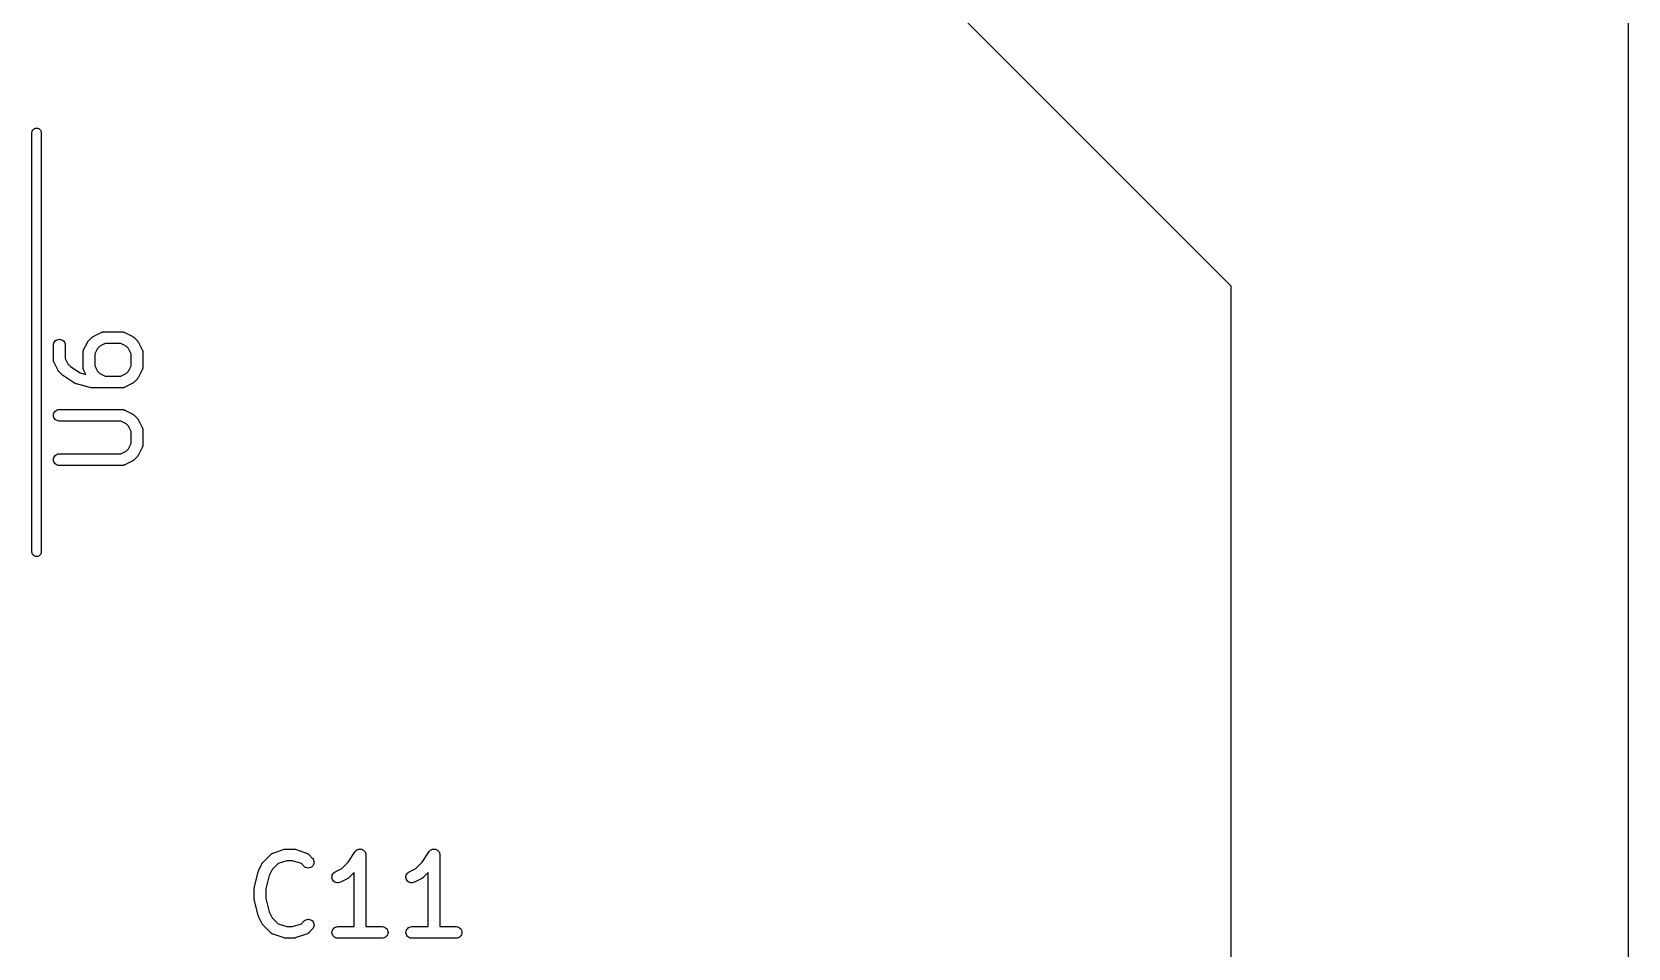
# Model space of a CAD drawing. Extents: x 50 to 150, y -150 to -50.
# Drawn here: x 129.5 to 150.05, y -73.55 to -61.75 of the extents above; entities that cross this region are included whole.
import ezdxf

# ---------------------------------------------------------------- set-up
doc = ezdxf.new("R2010")
doc.units = 0
doc.layers.add('BLACK', color=7, linetype='CONTINUOUS')

msp = doc.modelspace()

# ---------------------------------------------------------------- linework, layer by layer
at = {"layer": 'BLACK', "linetype": 'CONTINUOUS'}
for p, q in [((150.05, -50), (150.05, -150)), ((144.94, -65.0249), (134.955, -55.0403)), ((129.5, -63.0471), (129.501, -63.0382)), ((129.5, -66.4971), (129.5, -63.0471)), ((129.501, -63.0382), (129.504, -63.0269)), ((129.504, -63.0269), (129.51, -63.0165)), ((129.51, -63.0165), (129.517, -63.0074)), ((129.517, -63.0074), (129.527, -62.9999)), ((129.527, -62.9999), (129.537, -62.9943)), ((129.537, -62.9943), (129.548, -62.9909)), ((129.548, -62.9909), (129.56, -62.9897)), ((129.56, -62.9897), (129.572, -62.9909)), ((129.572, -62.9909), (129.583, -62.9943)), ((129.583, -62.9943), (129.593, -62.9999)), ((129.593, -62.9999), (129.603, -63.0074)), ((129.603, -63.0074), (129.61, -63.0165)), ((129.61, -63.0165), (129.616, -63.0269)), ((129.616, -63.0269), (129.619, -63.0382)), ((129.619, -63.0382), (129.62, -63.0471)), ((129.62, -63.0471), (129.62, -68.4529)), ((144.94, -134.975), (144.94, -65.0249)), ((129.779, -65.7701), (129.783, -65.7562)), ((129.783, -65.7562), (129.79, -65.7433)), ((129.79, -65.7433), (129.8, -65.7321)), ((129.8, -65.7321), (129.811, -65.723)), ((129.811, -65.723), (129.824, -65.7162)), ((129.824, -65.7162), (129.838, -65.712)), ((129.838, -65.712), (129.853, -65.7107)), ((129.853, -65.7107), (129.867, -65.7122)), ((129.867, -65.7122), (129.881, -65.7166)), ((129.881, -65.7166), (129.894, -65.7235)), ((129.894, -65.7235), (129.906, -65.7329)), ((129.906, -65.7329), (129.915, -65.7442)), ((129.915, -65.7442), (129.922, -65.7571)), ((129.922, -65.7571), (129.926, -65.7711)), ((130.166, -65.8474), (130.214, -65.7522)), ((130.214, -65.7512), (130.217, -65.7477)), ((130.214, -65.7522), (130.214, -65.7512)), ((130.217, -65.7477), (130.219, -65.744)), ((130.219, -65.744), (130.221, -65.7416)), ((130.221, -65.7416), (130.222, -65.739)), ((130.222, -65.739), (130.225, -65.7359)), ((130.225, -65.7359), (130.228, -65.7327)), ((130.228, -65.7327), (130.276, -65.6851)), ((130.276, -65.6843), (130.28, -65.6817)), ((130.276, -65.6851), (130.276, -65.6843)), ((130.28, -65.6817), (130.283, -65.6788)), ((130.283, -65.6788), (130.285, -65.6771)), ((130.285, -65.6771), (130.288, -65.6752)), ((130.288, -65.6752), (130.291, -65.6733)), ((130.291, -65.6733), (130.295, -65.671)), ((130.295, -65.671), (130.39, -65.6234)), ((130.39, -65.6234), (130.391, -65.6229)), ((130.391, -65.6229), (130.393, -65.6222)), ((130.393, -65.6222), (130.395, -65.6211)), ((130.395, -65.6211), (130.4, -65.6197)), ((130.4, -65.6197), (130.405, -65.6179)), ((130.405, -65.6179), (130.407, -65.6175)), ((130.407, -65.6175), (130.409, -65.6169)), ((130.409, -65.6169), (130.414, -65.6164)), ((130.414, -65.6164), (130.419, -65.6156)), ((130.419, -65.6156), (130.422, -65.6157)), ((130.422, -65.6157), (130.424, -65.6155)), ((130.424, -65.6155), (130.662, -65.6155)), ((130.662, -65.6155), (130.663, -65.6155)), ((130.663, -65.6155), (130.665, -65.6157)), ((130.665, -65.6157), (130.667, -65.6157)), ((130.667, -65.6157), (130.672, -65.6165)), ((130.672, -65.6165), (130.677, -65.6171)), ((130.677, -65.6171), (130.68, -65.6178)), ((130.68, -65.6178), (130.682, -65.6182)), ((130.682, -65.6182), (130.687, -65.62)), ((130.687, -65.62), (130.691, -65.6215)), ((130.691, -65.6215), (130.693, -65.6226)), ((130.693, -65.6226), (130.695, -65.6234)), ((130.695, -65.6234), (130.791, -65.671)), ((130.791, -65.671), (130.792, -65.6715)), ((130.792, -65.6715), (130.795, -65.6738)), ((130.795, -65.6738), (130.799, -65.6758)), ((130.799, -65.6758), (130.801, -65.6778)), ((130.801, -65.6778), (130.804, -65.6795)), ((130.804, -65.6795), (130.807, -65.6824)), ((130.807, -65.6824), (130.81, -65.6851)), ((130.81, -65.6851), (130.858, -65.7327)), ((130.858, -65.7327), (130.859, -65.7334)), ((130.859, -65.7334), (130.861, -65.7367)), ((130.861, -65.7367), (130.864, -65.7398)), ((130.864, -65.7398), (130.866, -65.7424)), ((130.866, -65.7424), (130.868, -65.7449)), ((130.868, -65.7449), (130.87, -65.7486)), ((130.87, -65.7486), (130.872, -65.7522)), ((130.872, -65.7522), (130.919, -65.8474)), ((129.777, -65.7847), (129.779, -65.7701)), ((129.777, -65.7857), (129.777, -65.7847)), ((129.777, -65.9762), (129.777, -65.7857)), ((129.926, -65.7711), (129.927, -65.7857)), ((129.927, -65.7857), (129.927, -65.9585)), ((129.927, -65.9585), (129.962, -66.027)), ((130.158, -65.8799), (130.159, -65.8777)), ((130.158, -65.881), (130.158, -65.8799)), ((130.158, -66.0714), (130.158, -65.881)), ((130.159, -65.8704), (130.16, -65.8654)), ((130.159, -65.8755), (130.159, -65.8704)), ((130.159, -65.8777), (130.159, -65.8755)), ((130.16, -65.8654), (130.161, -65.8633)), ((130.161, -65.8611), (130.163, -65.8563)), ((130.161, -65.8633), (130.161, -65.8611)), ((130.163, -65.8563), (130.164, -65.8514)), ((130.164, -65.8514), (130.165, -65.8495)), ((130.165, -65.8495), (130.166, -65.8474)), ((130.343, -65.8301), (130.308, -65.8987)), ((130.308, -65.8987), (130.308, -66.0537)), ((130.373, -65.7997), (130.343, -65.8301)), ((130.442, -65.7655), (130.373, -65.7997)), ((130.644, -65.7655), (130.442, -65.7655)), ((130.713, -65.7997), (130.644, -65.7655)), ((130.743, -65.8301), (130.713, -65.7997)), ((130.777, -65.8987), (130.743, -65.8301)), ((130.777, -66.0537), (130.777, -65.8987)), ((130.919, -65.8474), (130.92, -65.8483)), ((130.92, -65.8483), (130.921, -65.8504)), ((130.921, -65.8504), (130.922, -65.8524)), ((130.922, -65.8524), (130.923, -65.8573)), ((130.923, -65.8573), (130.925, -65.8621)), ((130.925, -65.8621), (130.925, -65.8643)), ((130.925, -65.8643), (130.926, -65.8664)), ((130.926, -65.8664), (130.926, -65.8715)), ((130.926, -65.8715), (130.927, -65.8765)), ((130.927, -65.8765), (130.927, -65.8788)), ((130.927, -65.8788), (130.927, -65.881)), ((130.927, -65.881), (130.927, -66.0714)), ((129.778, -65.9784), (129.777, -65.9762)), ((129.778, -65.9806), (129.778, -65.9784)), ((129.778, -65.9857), (129.778, -65.9806)), ((129.779, -65.9908), (129.778, -65.9857)), ((129.779, -65.9929), (129.779, -65.9908)), ((129.78, -65.9951), (129.779, -65.9929)), ((129.782, -65.9999), (129.78, -65.9951)), ((129.783, -66.0048), (129.782, -65.9999)), ((129.784, -66.0067), (129.783, -66.0048)), ((129.785, -66.0088), (129.784, -66.0067)), ((129.785, -66.0097), (129.785, -66.0088)), ((129.833, -66.105), (129.785, -66.0097)), ((129.835, -66.1085), (129.833, -66.105)), ((129.837, -66.1123), (129.835, -66.1085)), ((129.839, -66.1147), (129.837, -66.1123)), ((129.841, -66.1174), (129.839, -66.1147)), ((129.844, -66.1204), (129.841, -66.1174)), ((129.846, -66.1237), (129.844, -66.1204)), ((129.847, -66.1245), (129.846, -66.1237)), ((129.895, -66.1721), (129.847, -66.1245)), ((129.962, -66.027), (129.995, -66.0608)), ((129.995, -66.0608), (130.121, -66.1447)), ((130.121, -66.1447), (130.195, -66.1632)), ((130.159, -66.0736), (130.158, -66.0714)), ((130.158, -66.0758), (130.159, -66.0736)), ((130.159, -66.0809), (130.158, -66.0758)), ((130.16, -66.086), (130.159, -66.0809)), ((130.16, -66.0881), (130.16, -66.086)), ((130.161, -66.0903), (130.16, -66.0881)), ((130.163, -66.0951), (130.161, -66.0903)), ((130.164, -66.1), (130.163, -66.0951)), ((130.165, -66.102), (130.164, -66.1)), ((130.166, -66.104), (130.165, -66.102)), ((130.166, -66.105), (130.166, -66.104)), ((130.195, -66.1632), (130.166, -66.105)), ((130.308, -66.0537), (130.343, -66.1222)), ((130.343, -66.1222), (130.373, -66.1526)), ((130.373, -66.1526), (130.442, -66.1869)), ((130.644, -66.1869), (130.713, -66.1526)), ((130.713, -66.1526), (130.743, -66.1222)), ((130.743, -66.1222), (130.777, -66.0537)), ((130.919, -66.105), (130.872, -66.2002)), ((130.92, -66.1029), (130.919, -66.105)), ((130.921, -66.101), (130.92, -66.1029)), ((130.923, -66.0961), (130.921, -66.101)), ((130.925, -66.0913), (130.923, -66.0961)), ((130.926, -66.087), (130.925, -66.0891)), ((130.925, -66.0891), (130.925, -66.0913)), ((130.927, -66.0769), (130.926, -66.0819)), ((130.926, -66.0819), (130.926, -66.087)), ((130.927, -66.0714), (130.927, -66.0725)), ((130.927, -66.0725), (130.927, -66.0747)), ((130.927, -66.0747), (130.927, -66.0769)), ((129.9, -66.1764), (129.895, -66.1721)), ((129.905, -66.1809), (129.9, -66.1764)), ((129.906, -66.1814), (129.905, -66.1809)), ((129.906, -66.1815), (129.906, -66.1814)), ((129.906, -66.1814), (129.906, -66.1814)), ((129.906, -66.1814), (129.906, -66.1814)), ((130.049, -66.2767), (129.906, -66.1815)), ((130.053, -66.279), (130.049, -66.2767)), ((130.058, -66.2817), (130.053, -66.279)), ((130.06, -66.2825), (130.058, -66.2817)), ((130.062, -66.2836), (130.06, -66.2825)), ((130.067, -66.285), (130.062, -66.2836)), ((130.071, -66.2868), (130.067, -66.285)), ((130.072, -66.287), (130.071, -66.2868)), ((130.263, -66.3347), (130.072, -66.287)), ((130.264, -66.3349), (130.263, -66.3347)), ((130.265, -66.3353), (130.264, -66.3349)), ((130.271, -66.3359), (130.265, -66.3353)), ((130.277, -66.3368), (130.271, -66.3359)), ((130.279, -66.3367), (130.277, -66.3368)), ((130.28, -66.3369), (130.279, -66.3367)), ((130.281, -66.3369), (130.28, -66.3369)), ((130.662, -66.3369), (130.281, -66.3369)), ((130.442, -66.1869), (130.644, -66.1869)), ((130.664, -66.3367), (130.662, -66.3369)), ((130.666, -66.3368), (130.664, -66.3367)), ((130.671, -66.336), (130.666, -66.3368)), ((130.676, -66.3355), (130.671, -66.336)), ((130.679, -66.3348), (130.676, -66.3355)), ((130.681, -66.3345), (130.679, -66.3348)), ((130.686, -66.3327), (130.681, -66.3345)), ((130.69, -66.3312), (130.686, -66.3327)), ((130.692, -66.3302), (130.69, -66.3312)), ((130.695, -66.3294), (130.692, -66.3302)), ((130.791, -66.2814), (130.695, -66.329)), ((130.695, -66.329), (130.695, -66.3294)), ((130.794, -66.2791), (130.791, -66.2814)), ((130.798, -66.2772), (130.794, -66.2791)), ((130.8, -66.2752), (130.798, -66.2772)), ((130.803, -66.2736), (130.8, -66.2752)), ((130.806, -66.2707), (130.803, -66.2736)), ((130.809, -66.2681), (130.806, -66.2707)), ((130.81, -66.2673), (130.809, -66.2681)), ((130.858, -66.2197), (130.81, -66.2673)), ((130.86, -66.2164), (130.858, -66.2197)), ((130.863, -66.2134), (130.86, -66.2164)), ((130.865, -66.2108), (130.863, -66.2134)), ((130.867, -66.2084), (130.865, -66.2108)), ((130.869, -66.2047), (130.867, -66.2084)), ((130.871, -66.2011), (130.869, -66.2047)), ((130.872, -66.2002), (130.871, -66.2011)), ((129.5, -68.4529), (129.5, -66.4971)), ((129.5, -66.4971), (129.5, -66.4971)), ((129.777, -66.69), (129.779, -66.6754)), ((129.779, -66.7045), (129.777, -66.69)), ((129.779, -66.6754), (129.783, -66.6614)), ((129.783, -66.7186), (129.779, -66.7045)), ((129.783, -66.6614), (129.79, -66.6485)), ((129.79, -66.7315), (129.783, -66.7186)), ((129.79, -66.6485), (129.8, -66.6373)), ((129.799, -66.743), (129.79, -66.7315)), ((129.81, -66.7524), (129.799, -66.743)), ((129.8, -66.6373), (129.811, -66.628)), ((129.823, -66.7594), (129.81, -66.7524)), ((129.811, -66.628), (129.824, -66.6211)), ((129.837, -66.7638), (129.823, -66.7594)), ((129.824, -66.6211), (129.838, -66.6169)), ((129.851, -66.7655), (129.837, -66.7638)), ((129.838, -66.6169), (129.852, -66.6155)), ((129.852, -66.7655), (129.851, -66.7655)), ((129.852, -66.6155), (130.662, -66.6155)), ((130.644, -66.7655), (129.852, -66.7655)), ((130.713, -66.7997), (130.644, -66.7655)), ((130.662, -66.6155), (130.663, -66.6155)), ((130.663, -66.6155), (130.665, -66.6157)), ((130.665, -66.6157), (130.667, -66.6157)), ((130.667, -66.6157), (130.672, -66.6165)), ((130.672, -66.6165), (130.677, -66.6171)), ((130.677, -66.6171), (130.68, -66.6178)), ((130.68, -66.6178), (130.682, -66.6182)), ((130.682, -66.6182), (130.687, -66.62)), ((130.687, -66.62), (130.691, -66.6215)), ((130.691, -66.6215), (130.693, -66.6226)), ((130.693, -66.6226), (130.695, -66.6234)), ((130.695, -66.6234), (130.791, -66.671)), ((130.791, -66.671), (130.792, -66.6715)), ((130.792, -66.6715), (130.795, -66.6738)), ((130.795, -66.6738), (130.799, -66.6758)), ((130.799, -66.6758), (130.801, -66.6778)), ((130.801, -66.6778), (130.804, -66.6795)), ((130.804, -66.6795), (130.807, -66.6824)), ((130.807, -66.6824), (130.81, -66.6851)), ((130.81, -66.6851), (130.858, -66.7327)), ((130.858, -66.7327), (130.859, -66.7334)), ((130.859, -66.7334), (130.861, -66.7367)), ((130.861, -66.7367), (130.864, -66.7398)), ((130.864, -66.7398), (130.866, -66.7424)), ((130.866, -66.7424), (130.868, -66.7449)), ((130.868, -66.7449), (130.87, -66.7486)), ((130.87, -66.7486), (130.872, -66.7522)), ((130.872, -66.7522), (130.919, -66.8474)), ((130.743, -66.8301), (130.713, -66.7997)), ((130.777, -66.8987), (130.743, -66.8301)), ((130.777, -67.0537), (130.777, -66.8987)), ((130.919, -66.8474), (130.92, -66.8483)), ((130.92, -66.8483), (130.921, -66.8504)), ((130.921, -66.8504), (130.922, -66.8524)), ((130.922, -66.8524), (130.923, -66.8573)), ((130.923, -66.8573), (130.925, -66.8621)), ((130.925, -66.8621), (130.925, -66.8643)), ((130.925, -66.8643), (130.926, -66.8664)), ((130.926, -66.8664), (130.926, -66.8715)), ((130.926, -66.8715), (130.927, -66.8765)), ((130.927, -66.8765), (130.927, -66.8788)), ((130.927, -66.8788), (130.927, -66.881)), ((130.927, -66.881), (130.927, -67.0714)), ((129.811, -67.1994), (129.824, -67.1926)), ((129.824, -67.1926), (129.838, -67.1883)), ((129.838, -67.1883), (129.852, -67.1869)), ((129.852, -67.1869), (130.644, -67.1869)), ((130.644, -67.1869), (130.713, -67.1526)), ((130.713, -67.1526), (130.743, -67.1222)), ((130.743, -67.1222), (130.777, -67.0537)), ((130.919, -67.105), (130.872, -67.2002)), ((130.92, -67.1029), (130.919, -67.105)), ((130.921, -67.101), (130.92, -67.1029)), ((130.923, -67.0961), (130.921, -67.101)), ((130.925, -67.0913), (130.923, -67.0961)), ((130.926, -67.087), (130.925, -67.0891)), ((130.925, -67.0891), (130.925, -67.0913)), ((130.927, -67.0769), (130.926, -67.0819)), ((130.926, -67.0819), (130.926, -67.087)), ((130.927, -67.0714), (130.927, -67.0725)), ((130.927, -67.0725), (130.927, -67.0747)), ((130.927, -67.0747), (130.927, -67.0769)), ((129.777, -67.2614), (129.779, -67.2468)), ((129.779, -67.276), (129.777, -67.2614)), ((129.779, -67.2468), (129.783, -67.2328)), ((129.783, -67.29), (129.779, -67.276)), ((129.783, -67.2328), (129.79, -67.22)), ((129.79, -67.303), (129.783, -67.29)), ((129.79, -67.22), (129.8, -67.2087)), ((129.799, -67.3144), (129.79, -67.303)), ((129.81, -67.3238), (129.799, -67.3144)), ((129.8, -67.2087), (129.811, -67.1994)), ((129.823, -67.3308), (129.81, -67.3238)), ((129.837, -67.3353), (129.823, -67.3308)), ((129.851, -67.3369), (129.837, -67.3353)), ((129.852, -67.3369), (129.851, -67.3369)), ((130.662, -67.3369), (129.852, -67.3369)), ((130.664, -67.3367), (130.662, -67.3369)), ((130.666, -67.3368), (130.664, -67.3367)), ((130.671, -67.336), (130.666, -67.3368)), ((130.676, -67.3355), (130.671, -67.336)), ((130.679, -67.3348), (130.676, -67.3355)), ((130.681, -67.3345), (130.679, -67.3348)), ((130.686, -67.3327), (130.681, -67.3345)), ((130.69, -67.3312), (130.686, -67.3327)), ((130.692, -67.3302), (130.69, -67.3312)), ((130.695, -67.3294), (130.692, -67.3302)), ((130.791, -67.2814), (130.695, -67.329)), ((130.695, -67.329), (130.695, -67.3294)), ((130.794, -67.2791), (130.791, -67.2814)), ((130.798, -67.2772), (130.794, -67.2791)), ((130.8, -67.2752), (130.798, -67.2772)), ((130.803, -67.2736), (130.8, -67.2752)), ((130.806, -67.2707), (130.803, -67.2736)), ((130.809, -67.2681), (130.806, -67.2707)), ((130.81, -67.2673), (130.809, -67.2681)), ((130.858, -67.2197), (130.81, -67.2673)), ((130.86, -67.2164), (130.858, -67.2197)), ((130.863, -67.2134), (130.86, -67.2164)), ((130.865, -67.2108), (130.863, -67.2134)), ((130.867, -67.2084), (130.865, -67.2108)), ((130.869, -67.2047), (130.867, -67.2084)), ((130.871, -67.2011), (130.869, -67.2047)), ((130.872, -67.2002), (130.871, -67.2011)), ((129.501, -68.4618), (129.5, -68.4529)), ((129.504, -68.4731), (129.501, -68.4618)), ((129.51, -68.4835), (129.504, -68.4731)), ((129.517, -68.4926), (129.51, -68.4835)), ((129.527, -68.5001), (129.517, -68.4926)), ((129.537, -68.5057), (129.527, -68.5001)), ((129.548, -68.5091), (129.537, -68.5057)), ((129.56, -68.5103), (129.548, -68.5091)), ((129.572, -68.5091), (129.56, -68.5103)), ((129.583, -68.5057), (129.572, -68.5091)), ((129.593, -68.5001), (129.583, -68.5057)), ((129.603, -68.4926), (129.593, -68.5001)), ((129.61, -68.4835), (129.603, -68.4926)), ((129.616, -68.4731), (129.61, -68.4835)), ((129.619, -68.4618), (129.616, -68.4731)), ((129.62, -68.4529), (129.619, -68.4618)), ((132.59, -72.3361), (132.591, -72.3348)), ((132.591, -72.3348), (132.596, -72.3327)), ((132.596, -72.3327), (132.601, -72.3304)), ((132.601, -72.3304), (132.603, -72.3297)), ((132.603, -72.3297), (132.605, -72.3288)), ((132.605, -72.3288), (132.748, -72.2812)), ((132.748, -72.2812), (132.749, -72.2809)), ((132.749, -72.2809), (132.753, -72.28)), ((132.753, -72.28), (132.757, -72.2788)), ((132.757, -72.2788), (132.76, -72.2785)), ((132.76, -72.2785), (132.763, -72.2779)), ((132.763, -72.2779), (132.767, -72.2778)), ((132.767, -72.2778), (132.771, -72.2774)), ((132.771, -72.2774), (132.867, -72.2774)), ((132.867, -72.2774), (132.868, -72.2774)), ((132.868, -72.2774), (132.872, -72.2779)), ((132.872, -72.2779), (132.876, -72.278)), ((132.876, -72.278), (132.879, -72.2787)), ((132.879, -72.2787), (132.882, -72.279)), ((132.882, -72.279), (132.886, -72.2803)), ((132.886, -72.2803), (132.89, -72.2812)), ((132.89, -72.2812), (133.033, -72.3288)), ((133.033, -72.3288), (133.034, -72.3292)), ((133.034, -72.3292), (133.036, -72.3301)), ((133.036, -72.3301), (133.038, -72.3308)), ((133.038, -72.3308), (133.043, -72.3332)), ((133.043, -72.3332), (133.048, -72.3353)), ((133.048, -72.3353), (133.049, -72.3366)), ((133.57, -72.4475), (133.661, -72.3108)), ((133.661, -72.3108), (133.662, -72.31)), ((133.662, -72.3099), (133.667, -72.3043)), ((133.662, -72.31), (133.662, -72.3099)), ((133.662, -72.31), (133.662, -72.31)), ((133.662, -72.31), (133.662, -72.31)), ((133.667, -72.3043), (133.671, -72.2988)), ((133.671, -72.2987), (133.677, -72.294)), ((133.671, -72.2988), (133.671, -72.2987)), ((133.671, -72.2988), (133.671, -72.2988)), ((133.677, -72.294), (133.683, -72.2896)), ((133.683, -72.2896), (133.69, -72.286)), ((133.683, -72.2896), (133.683, -72.2896)), ((133.683, -72.2896), (133.683, -72.2896)), ((133.69, -72.286), (133.696, -72.2828)), ((133.696, -72.2828), (133.703, -72.2807)), ((133.696, -72.2828), (133.696, -72.2828)), ((133.696, -72.2828), (133.696, -72.2828)), ((133.703, -72.2807), (133.71, -72.2787)), ((133.71, -72.2787), (133.717, -72.278)), ((133.71, -72.2787), (133.71, -72.2787)), ((133.71, -72.2787), (133.71, -72.2787)), ((133.717, -72.278), (133.724, -72.2774)), ((133.724, -72.2774), (133.724, -72.2774)), ((133.724, -72.2774), (133.732, -72.2782)), ((133.724, -72.2774), (133.724, -72.2774)), ((133.732, -72.2782), (133.739, -72.2789)), ((133.739, -72.2789), (133.739, -72.2789)), ((133.739, -72.2789), (133.739, -72.2789)), ((133.739, -72.2789), (133.746, -72.2812)), ((133.746, -72.2812), (133.753, -72.2832)), ((133.753, -72.2832), (133.753, -72.2833)), ((133.753, -72.2833), (133.753, -72.2833)), ((133.753, -72.2833), (133.76, -72.2868)), ((133.76, -72.2868), (133.766, -72.2902)), ((133.766, -72.2902), (133.766, -72.2902)), ((133.766, -72.2902), (133.766, -72.2903)), ((133.766, -72.2903), (133.771, -72.2949)), ((133.771, -72.2949), (133.777, -72.2995)), ((133.777, -72.2995), (133.777, -72.2996)), ((133.777, -72.2996), (133.777, -72.2996)), ((133.777, -72.2996), (133.782, -72.3056)), ((133.782, -72.3056), (133.786, -72.3109)), ((133.786, -72.3109), (133.786, -72.3109)), ((133.786, -72.3109), (133.786, -72.311)), ((133.786, -72.311), (133.79, -72.3179)), ((133.79, -72.3179), (133.793, -72.3238)), ((133.793, -72.3238), (133.793, -72.3239)), ((133.793, -72.3239), (133.793, -72.3239)), ((133.793, -72.3239), (133.795, -72.331)), ((133.795, -72.331), (133.797, -72.3378)), ((134.523, -72.4475), (134.614, -72.3108)), ((134.614, -72.3099), (134.619, -72.3043)), ((134.614, -72.31), (134.614, -72.3099)), ((134.614, -72.3108), (134.614, -72.31)), ((134.614, -72.31), (134.614, -72.31)), ((134.614, -72.31), (134.614, -72.31)), ((134.619, -72.3043), (134.624, -72.2988)), ((134.624, -72.2987), (134.63, -72.294)), ((134.624, -72.2988), (134.624, -72.2987)), ((134.624, -72.2988), (134.624, -72.2988)), ((134.63, -72.294), (134.635, -72.2896)), ((134.635, -72.2896), (134.642, -72.286)), ((134.635, -72.2896), (134.635, -72.2896)), ((134.635, -72.2896), (134.635, -72.2896)), ((134.642, -72.286), (134.648, -72.2828)), ((134.648, -72.2828), (134.655, -72.2807)), ((134.648, -72.2828), (134.648, -72.2828)), ((134.648, -72.2828), (134.648, -72.2828)), ((134.655, -72.2807), (134.662, -72.2787)), ((134.662, -72.2787), (134.669, -72.278)), ((134.662, -72.2787), (134.662, -72.2787)), ((134.662, -72.2787), (134.662, -72.2787)), ((134.669, -72.278), (134.677, -72.2774)), ((134.677, -72.2774), (134.677, -72.2774)), ((134.677, -72.2774), (134.684, -72.2782)), ((134.677, -72.2774), (134.677, -72.2774)), ((134.684, -72.2782), (134.691, -72.2789)), ((134.691, -72.2789), (134.691, -72.2789)), ((134.691, -72.2789), (134.691, -72.2789)), ((134.691, -72.2789), (134.699, -72.2812)), ((134.699, -72.2812), (134.705, -72.2832)), ((134.705, -72.2832), (134.705, -72.2833)), ((134.705, -72.2833), (134.705, -72.2833)), ((134.705, -72.2833), (134.712, -72.2868)), ((134.712, -72.2868), (134.718, -72.2902)), ((134.718, -72.2902), (134.718, -72.2902)), ((134.718, -72.2902), (134.718, -72.2903)), ((134.718, -72.2903), (134.724, -72.2949)), ((134.724, -72.2949), (134.729, -72.2995)), ((134.729, -72.2995), (134.729, -72.2996)), ((134.729, -72.2996), (134.729, -72.2996)), ((134.729, -72.2996), (134.734, -72.3056)), ((134.734, -72.3056), (134.739, -72.3109)), ((134.739, -72.3109), (134.739, -72.3109)), ((134.739, -72.3109), (134.739, -72.311)), ((134.739, -72.311), (134.742, -72.3179)), ((134.742, -72.3179), (134.746, -72.3238)), ((134.746, -72.3238), (134.746, -72.3239)), ((134.746, -72.3239), (134.746, -72.3239)), ((134.746, -72.3239), (134.748, -72.331)), ((134.748, -72.331), (134.75, -72.3378)), ((132.419, -72.5569), (132.466, -72.4617)), ((132.466, -72.4617), (132.467, -72.4608)), ((132.467, -72.4608), (132.469, -72.4572)), ((132.469, -72.4572), (132.471, -72.4535)), ((132.471, -72.4535), (132.473, -72.4511)), ((132.473, -72.4511), (132.475, -72.4485)), ((132.475, -72.4485), (132.478, -72.4455)), ((132.478, -72.4455), (132.48, -72.4422)), ((132.48, -72.4422), (132.576, -72.347)), ((132.595, -72.5397), (132.556, -72.6167)), ((132.576, -72.3462), (132.578, -72.3449)), ((132.576, -72.347), (132.576, -72.3462)), ((132.578, -72.3449), (132.58, -72.3433)), ((132.58, -72.3433), (132.584, -72.3403)), ((132.584, -72.3403), (132.588, -72.3371)), ((132.588, -72.3371), (132.59, -72.3361)), ((132.669, -72.4656), (132.595, -72.5397)), ((132.784, -72.4274), (132.669, -72.4656)), ((132.854, -72.4274), (132.784, -72.4274)), ((132.969, -72.4656), (132.854, -72.4274)), ((133.004, -72.5007), (132.969, -72.4656)), ((133.015, -72.5099), (133.004, -72.5007)), ((133.028, -72.5169), (133.015, -72.5099)), ((133.042, -72.5211), (133.028, -72.5169)), ((133.057, -72.5226), (133.042, -72.5211)), ((133.049, -72.3366), (133.051, -72.3377)), ((133.051, -72.3377), (133.055, -72.3409)), ((133.055, -72.3409), (133.059, -72.3439)), ((133.071, -72.5212), (133.057, -72.5226)), ((133.059, -72.3439), (133.061, -72.3456)), ((133.061, -72.3456), (133.063, -72.347)), ((133.063, -72.347), (133.11, -72.3946)), ((133.085, -72.5171), (133.071, -72.5212)), ((133.098, -72.5102), (133.085, -72.5171)), ((133.11, -72.501), (133.098, -72.5102)), ((133.11, -72.3946), (133.111, -72.3953)), ((133.119, -72.4898), (133.11, -72.501)), ((133.111, -72.3953), (133.12, -72.4068)), ((133.126, -72.4769), (133.119, -72.4898)), ((133.12, -72.4068), (133.127, -72.4198)), ((133.131, -72.463), (133.126, -72.4769)), ((133.127, -72.4198), (133.131, -72.4338)), ((133.131, -72.4338), (133.132, -72.4484)), ((133.132, -72.4484), (133.131, -72.463)), ((133.405, -72.571), (133.489, -72.5288)), ((133.489, -72.5288), (133.57, -72.4475)), ((133.797, -72.3378), (133.797, -72.3379)), ((133.797, -72.3379), (133.797, -72.3379)), ((133.797, -72.3379), (133.798, -72.3453)), ((133.798, -72.3453), (133.799, -72.3524)), ((133.799, -72.3524), (133.799, -73.2774)), ((134.357, -72.571), (134.441, -72.5288)), ((134.441, -72.5288), (134.523, -72.4475)), ((134.75, -72.3378), (134.75, -72.3379)), ((134.75, -72.3379), (134.75, -72.3379)), ((134.75, -72.3379), (134.75, -72.3453)), ((134.75, -72.3453), (134.751, -72.3524)), ((134.751, -72.3524), (134.751, -73.2774)), ((132.365, -72.7628), (132.413, -72.5723)), ((132.413, -72.5706), (132.416, -72.5641)), ((132.413, -72.5709), (132.413, -72.5706)), ((132.413, -72.5713), (132.413, -72.5709)), ((132.413, -72.5723), (132.413, -72.5713)), ((132.416, -72.5641), (132.418, -72.5576)), ((132.418, -72.5576), (132.419, -72.5573)), ((132.419, -72.5573), (132.419, -72.5569)), ((132.556, -72.6167), (132.513, -72.7902)), ((133.363, -72.643), (133.364, -72.6284)), ((133.366, -72.6575), (133.363, -72.643)), ((133.364, -72.6284), (133.367, -72.6141)), ((133.371, -72.6712), (133.366, -72.6575)), ((133.367, -72.6141), (133.373, -72.6008)), ((133.378, -72.6836), (133.371, -72.6712)), ((133.373, -72.6008), (133.382, -72.5889)), ((133.388, -72.6943), (133.378, -72.6836)), ((133.382, -72.5889), (133.392, -72.5788)), ((133.4, -72.7029), (133.388, -72.6943)), ((133.392, -72.5788), (133.405, -72.571)), ((133.414, -72.709), (133.4, -72.7029)), ((133.428, -72.7124), (133.414, -72.709)), ((133.442, -72.713), (133.428, -72.7124)), ((133.457, -72.7107), (133.442, -72.713)), ((133.471, -72.7056), (133.457, -72.7107)), ((133.472, -72.7052), (133.471, -72.7056)), ((133.567, -72.6576), (133.472, -72.7052)), ((133.57, -72.6553), (133.567, -72.6576)), ((133.574, -72.6534), (133.57, -72.6553)), ((133.577, -72.6514), (133.574, -72.6534)), ((133.579, -72.6498), (133.577, -72.6514)), ((133.582, -72.6469), (133.579, -72.6498)), ((133.586, -72.6442), (133.582, -72.6469)), ((133.649, -72.5811), (133.586, -72.6435)), ((133.586, -72.6435), (133.586, -72.6442)), ((133.649, -73.2774), (133.649, -72.5811)), ((134.316, -72.6284), (134.319, -72.6141)), ((134.316, -72.643), (134.316, -72.6284)), ((134.318, -72.6575), (134.316, -72.643)), ((134.323, -72.6712), (134.318, -72.6575)), ((134.319, -72.6141), (134.325, -72.6008)), ((134.331, -72.6836), (134.323, -72.6712)), ((134.325, -72.6008), (134.334, -72.5889)), ((134.341, -72.6943), (134.331, -72.6836)), ((134.334, -72.5889), (134.345, -72.5788)), ((134.353, -72.7029), (134.341, -72.6943)), ((134.345, -72.5788), (134.357, -72.571)), ((134.366, -72.709), (134.353, -72.7029)), ((134.38, -72.7124), (134.366, -72.709)), ((134.395, -72.713), (134.38, -72.7124)), ((134.409, -72.7107), (134.395, -72.713)), ((134.423, -72.7056), (134.409, -72.7107)), ((134.424, -72.7052), (134.423, -72.7056)), ((134.519, -72.6576), (134.424, -72.7052)), ((134.523, -72.6553), (134.519, -72.6576)), ((134.527, -72.6534), (134.523, -72.6553)), ((134.529, -72.6514), (134.527, -72.6534)), ((134.532, -72.6498), (134.529, -72.6514)), ((134.535, -72.6469), (134.532, -72.6498)), ((134.538, -72.6442), (134.535, -72.6469)), ((134.539, -72.6435), (134.538, -72.6442)), ((134.601, -72.5811), (134.539, -72.6435)), ((134.601, -73.2774), (134.601, -72.5811)), ((132.363, -72.7772), (132.364, -72.7713)), ((132.363, -72.7786), (132.363, -72.7772)), ((132.363, -72.7799), (132.363, -72.7786)), ((132.363, -72.781), (132.363, -72.7799)), ((132.363, -72.9238), (132.363, -72.781)), ((132.363, -72.9251), (132.363, -72.9238)), ((132.363, -72.9265), (132.363, -72.9251)), ((132.364, -72.9324), (132.363, -72.9265)), ((132.364, -72.7713), (132.365, -72.7654)), ((132.365, -72.9384), (132.364, -72.9324)), ((132.365, -72.7641), (132.365, -72.7628)), ((132.365, -72.7654), (132.365, -72.7641)), ((132.365, -72.9397), (132.365, -72.9384)), ((132.365, -72.941), (132.365, -72.9397)), ((132.365, -72.942), (132.365, -72.941)), ((132.413, -73.1325), (132.365, -72.942)), ((132.513, -72.7902), (132.513, -72.9146)), ((132.513, -72.9146), (132.556, -73.0881)), ((132.413, -73.1328), (132.413, -73.1325)), ((132.413, -73.1331), (132.413, -73.1328)), ((132.416, -73.1396), (132.413, -73.1331)), ((132.418, -73.1463), (132.416, -73.1396)), ((132.418, -73.1466), (132.418, -73.1463)), ((132.418, -73.1469), (132.418, -73.1466)), ((132.419, -73.1478), (132.418, -73.1469)), ((132.466, -73.2431), (132.419, -73.1478)), ((132.556, -73.0881), (132.595, -73.1651)), ((132.468, -73.2466), (132.466, -73.2431)), ((132.47, -73.2504), (132.468, -73.2466)), ((132.472, -73.2528), (132.47, -73.2504)), ((132.474, -73.2555), (132.472, -73.2528)), ((132.477, -73.2585), (132.474, -73.2555)), ((132.48, -73.2618), (132.477, -73.2585)), ((132.48, -73.2626), (132.48, -73.2618)), ((132.576, -73.3578), (132.48, -73.2626)), ((132.577, -73.3592), (132.576, -73.3578)), ((132.579, -73.3608), (132.577, -73.3592)), ((132.583, -73.3638), (132.579, -73.3608)), ((132.595, -73.1651), (132.669, -73.2392)), ((132.669, -73.2392), (132.784, -73.2774)), ((132.784, -73.2774), (132.854, -73.2774)), ((132.854, -73.2774), (132.969, -73.2392)), ((132.969, -73.2392), (133.004, -73.2041)), ((133.004, -73.2041), (133.005, -73.2034)), ((133.005, -73.2034), (133.016, -73.1942)), ((133.016, -73.1942), (133.029, -73.1875)), ((133.029, -73.1875), (133.043, -73.1834)), ((133.043, -73.1834), (133.058, -73.1821)), ((133.059, -73.3615), (133.054, -73.3645)), ((133.058, -73.1821), (133.072, -73.1837)), ((133.06, -73.3599), (133.059, -73.3615)), ((133.062, -73.3585), (133.06, -73.3599)), ((133.063, -73.3578), (133.062, -73.3585)), ((133.11, -73.3102), (133.063, -73.3578)), ((133.072, -73.1837), (133.086, -73.1881)), ((133.086, -73.1881), (133.099, -73.1951)), ((133.099, -73.1951), (133.111, -73.2045)), ((133.119, -73.2989), (133.11, -73.3102)), ((133.111, -73.2045), (133.12, -73.2159)), ((133.126, -73.286), (133.119, -73.2989)), ((133.12, -73.2159), (133.127, -73.2288)), ((133.131, -73.272), (133.126, -73.286)), ((133.127, -73.2288), (133.131, -73.2428)), ((133.131, -73.2428), (133.132, -73.2574)), ((133.132, -73.2574), (133.131, -73.272)), ((133.363, -73.3519), (133.365, -73.3373)), ((133.364, -73.3664), (133.363, -73.3519)), ((133.365, -73.3373), (133.369, -73.3233)), ((133.369, -73.3233), (133.376, -73.3104)), ((133.376, -73.3104), (133.385, -73.2992)), ((133.385, -73.2992), (133.397, -73.2899)), ((133.397, -73.2899), (133.41, -73.283)), ((133.41, -73.283), (133.424, -73.2788)), ((133.424, -73.2788), (133.438, -73.2774)), ((133.438, -73.2774), (133.649, -73.2774)), ((133.799, -73.2774), (134.01, -73.2774)), ((134.01, -73.2774), (134.011, -73.2774)), ((134.011, -73.2774), (134.025, -73.279)), ((134.025, -73.279), (134.039, -73.2834)), ((134.039, -73.2834), (134.052, -73.2905)), ((134.052, -73.2905), (134.063, -73.2999)), ((134.063, -73.2999), (134.072, -73.3113)), ((134.072, -73.3113), (134.079, -73.3243)), ((134.079, -73.3243), (134.083, -73.3383)), ((134.083, -73.3383), (134.085, -73.3529)), ((134.085, -73.3529), (134.083, -73.3675)), ((134.315, -73.3519), (134.317, -73.3373)), ((134.317, -73.3664), (134.315, -73.3519)), ((134.317, -73.3373), (134.321, -73.3233)), ((134.321, -73.3233), (134.328, -73.3104)), ((134.328, -73.3104), (134.338, -73.2992)), ((134.338, -73.2992), (134.349, -73.2899)), ((134.349, -73.2899), (134.362, -73.283)), ((134.362, -73.283), (134.376, -73.2788)), ((134.376, -73.2788), (134.39, -73.2774)), ((134.39, -73.2774), (134.601, -73.2774)), ((134.751, -73.2774), (134.962, -73.2774)), ((134.962, -73.2774), (134.963, -73.2774)), ((134.963, -73.2774), (134.977, -73.279)), ((134.977, -73.279), (134.991, -73.2834)), ((134.991, -73.2834), (135.004, -73.2905)), ((135.004, -73.2905), (135.015, -73.2999)), ((135.015, -73.2999), (135.025, -73.3113)), ((135.025, -73.3113), (135.031, -73.3243)), ((135.031, -73.3243), (135.036, -73.3383)), ((135.037, -73.3529), (135.035, -73.3675)), ((135.036, -73.3383), (135.037, -73.3529)), ((132.587, -73.3671), (132.583, -73.3638)), ((132.589, -73.3681), (132.587, -73.3671)), ((132.591, -73.3694), (132.589, -73.3681)), ((132.595, -73.3716), (132.591, -73.3694)), ((132.6, -73.374), (132.595, -73.3716)), ((132.602, -73.3746), (132.6, -73.374)), ((132.604, -73.3756), (132.602, -73.3746)), ((132.605, -73.3759), (132.604, -73.3756)), ((132.748, -73.4235), (132.605, -73.3759)), ((132.752, -73.4245), (132.748, -73.4235)), ((132.756, -73.4257), (132.752, -73.4245)), ((132.759, -73.4261), (132.756, -73.4257)), ((132.762, -73.4268), (132.759, -73.4261)), ((132.766, -73.4269), (132.762, -73.4268)), ((132.77, -73.4274), (132.766, -73.4269)), ((132.771, -73.4274), (132.77, -73.4274)), ((132.867, -73.4274), (132.771, -73.4274)), ((132.871, -73.427), (132.867, -73.4274)), ((132.875, -73.4269), (132.871, -73.427)), ((132.878, -73.4263), (132.875, -73.4269)), ((132.881, -73.426), (132.878, -73.4263)), ((132.885, -73.4247), (132.881, -73.426)), ((132.889, -73.4239), (132.885, -73.4247)), ((132.89, -73.4235), (132.889, -73.4239)), ((133.033, -73.3759), (132.89, -73.4235)), ((133.035, -73.375), (133.033, -73.3759)), ((133.037, -73.3744), (133.035, -73.375)), ((133.042, -73.372), (133.037, -73.3744)), ((133.047, -73.37), (133.042, -73.372)), ((133.048, -73.3687), (133.047, -73.37)), ((133.05, -73.3677), (133.048, -73.3687)), ((133.054, -73.3645), (133.05, -73.3677)), ((133.369, -73.3805), (133.364, -73.3664)), ((133.375, -73.3934), (133.369, -73.3805)), ((133.385, -73.4049), (133.375, -73.3934)), ((133.396, -73.4143), (133.385, -73.4049)), ((133.409, -73.4213), (133.396, -73.4143)), ((133.423, -73.4257), (133.409, -73.4213)), ((133.437, -73.4274), (133.423, -73.4257)), ((133.438, -73.4274), (133.437, -73.4274)), ((134.01, -73.4274), (133.438, -73.4274)), ((134.024, -73.426), (134.01, -73.4274)), ((134.038, -73.4217), (134.024, -73.426)), ((134.051, -73.4148), (134.038, -73.4217)), ((134.062, -73.4056), (134.051, -73.4148)), ((134.072, -73.3943), (134.062, -73.4056)), ((134.079, -73.3814), (134.072, -73.3943)), ((134.083, -73.3675), (134.079, -73.3814)), ((134.321, -73.3805), (134.317, -73.3664)), ((134.328, -73.3934), (134.321, -73.3805)), ((134.337, -73.4049), (134.328, -73.3934)), ((134.348, -73.4143), (134.337, -73.4049)), ((134.361, -73.4213), (134.348, -73.4143)), ((134.375, -73.4257), (134.361, -73.4213)), ((134.389, -73.4274), (134.375, -73.4257)), ((134.39, -73.4274), (134.389, -73.4274)), ((134.962, -73.4274), (134.39, -73.4274)), ((134.976, -73.426), (134.962, -73.4274)), ((134.99, -73.4217), (134.976, -73.426)), ((135.003, -73.4148), (134.99, -73.4217)), ((135.015, -73.4056), (135.003, -73.4148)), ((135.024, -73.3943), (135.015, -73.4056)), ((135.031, -73.3814), (135.024, -73.3943)), ((135.035, -73.3675), (135.031, -73.3814))]:
    msp.add_line(p, q, dxfattribs=at)

doc.saveas('drawing.dxf')
